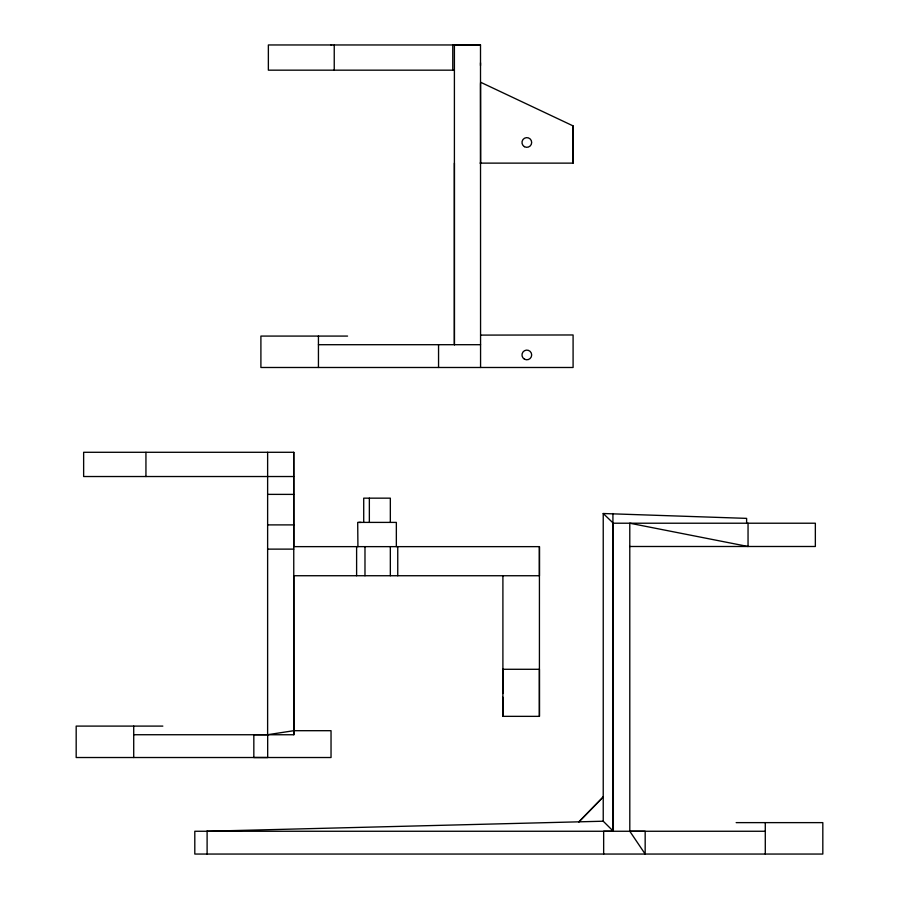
<?xml version="1.0" encoding="UTF-8"?>
<svg xmlns="http://www.w3.org/2000/svg" width="899" height="899" viewBox="0 0 899 899"><rect width="100%" height="100%" fill="white"/><g stroke="black" fill="none" stroke-linecap="round" stroke-linejoin="round"><path stroke-width="1.35" d="M145.941 476.526L145.941 452.287M207.107 854.05L207.107 831.26M162.843 726.1L76.179 726.1L76.179 757.52L331.034 757.52L331.034 730.696L293.793 730.696L267.621 734.719L267.632 452.287M293.804 734.73L293.737 452.287L293.804 546.637L539.434 546.648L539.434 575.742L293.804 575.731L293.838 734.753L133.715 734.73M334.237 70.167L334.237 44.961M363.713 522.398L363.713 498.158L390.335 498.158L390.335 522.398M364.983 575.731L364.983 546.648M369.354 522.398L369.354 498.158M390.335 575.731L390.335 546.648M396.347 546.648L396.347 522.398L357.701 522.398L357.926 546.648M454.4 44.961L454.4 344.71L454.4 163.124M480.572 367.489L480.504 44.961L452.77 44.961L452.77 70.167L454.4 70.178L268.363 70.167L268.363 44.961L480.504 44.961M480.504 65.582L480.504 62.806M539.434 546.648L539.422 716.357L502.878 716.346L502.901 697.242M502.901 693.489L502.901 575.742M480.032 163.124L573.09 163.135L573.09 125.894L480.504 82.202M603.656 854.05L603.656 831.26L765.285 831.26M645.167 831.26L645.167 854.05L629.806 831.26L629.783 523.218L748.047 546.491L748.047 523.218M765.285 854.05L765.285 822.63M267.599 549.132L293.804 549.12M480.572 335.102L573.09 334.967L573.09 367.489L260.901 367.489L260.901 336.08L347.565 336.08M206.882 831.26L603.229 821.214L613.343 831.26L613.32 523.218L603.229 513.52L746.62 518.375L746.62 523.218M330.989 44.961L331.72 44.95M361.128 522.398L358.791 522.398M318.437 344.71L480.572 344.699M293.737 452.287L83.641 452.287L83.641 476.526L293.636 476.526M267.632 494.371L293.703 494.394M612.927 523.218L815.348 523.218L815.348 546.491L629.783 546.491M267.632 524.892L293.737 524.892M736.157 822.63L822.821 822.63L822.821 854.05L194.802 854.05L194.802 831.26L612.949 831.26L612.927 513.52M630.435 831.26L644.392 831.26M480.516 83.36L480.583 163.124M573.079 125.882L573.09 163.135M603.229 513.52L603.229 821.214M539.434 716.346L539.422 669.294L502.867 669.283L502.889 716.357M438.555 344.71L438.555 367.489M397.751 546.648L397.751 575.742M356.611 546.648L356.611 575.731M318.437 336.08L318.437 367.489M133.715 726.1L133.715 757.52M267.677 734.753L267.677 757.542L253.833 757.52L253.833 734.73L267.677 734.753M603.229 796.964L578.922 821.821L603.229 796.964M524.409 359.139A4.843 4.843 0 0 0 531.68 354.948A4.843 4.843 0 0 0 524.409 350.745A4.843 4.843 0 0 0 524.409 359.139M524.409 146.672A4.843 4.843 0 0 0 531.68 142.48A4.843 4.843 0 0 0 524.409 138.277A4.843 4.843 0 0 0 524.409 146.672"/></g></svg>
